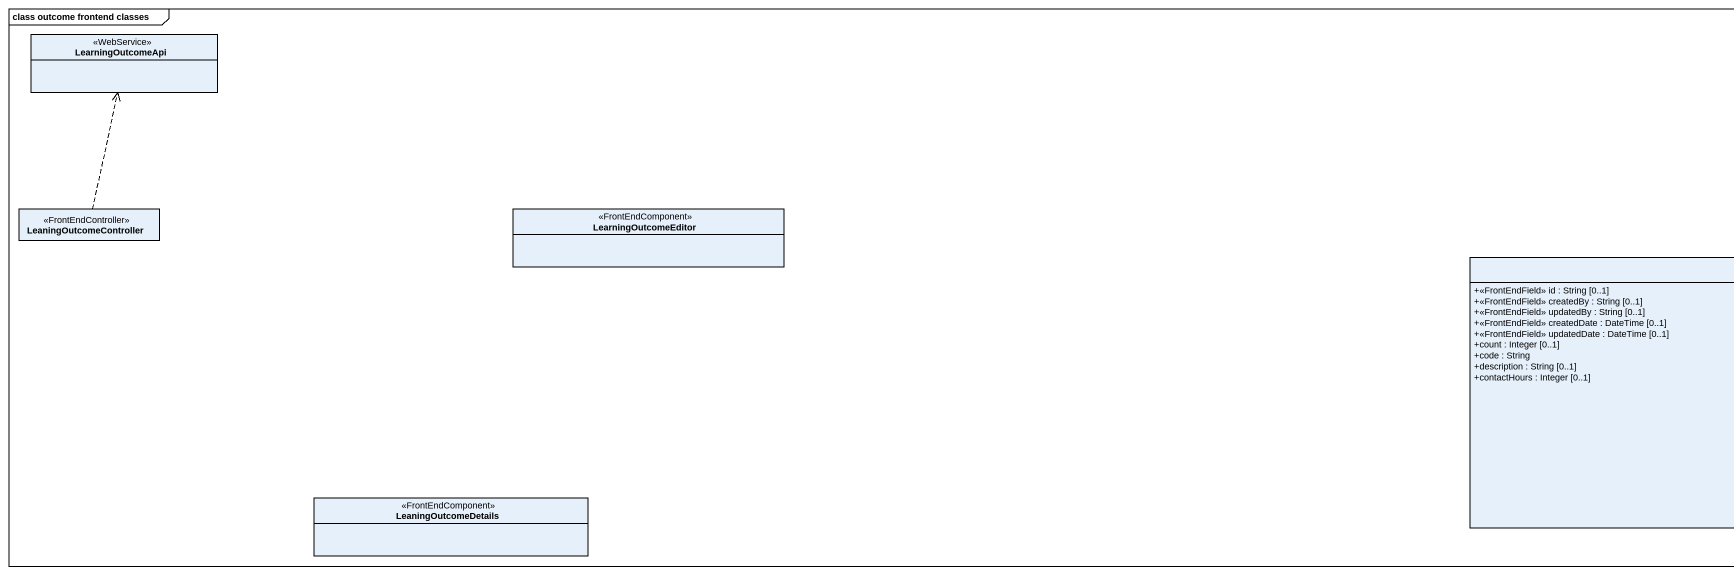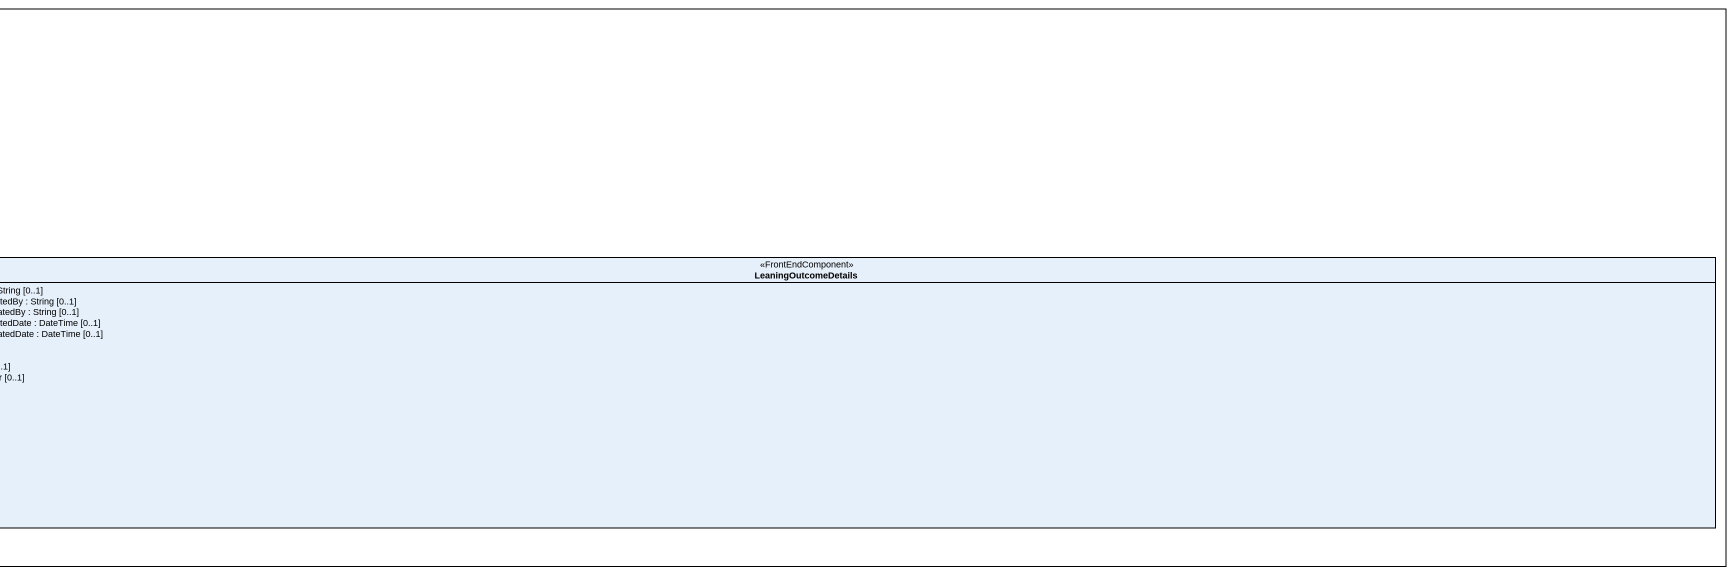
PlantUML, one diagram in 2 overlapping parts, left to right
@startuml
mainframe class outcome frontend classes
hide circle
hide empty members
skinparam classAttributeIconSize 0
class LearningOutcomeApi <<WebService>>
class LeaningOutcomeController <<FrontEndController>>
class LearningOutcomeEditor <<FrontEndComponent>>
class LeaningOutcomeDetails <<FrontEndComponent>> {
  +<<FrontEndField>> id : String [0..1]
  +<<FrontEndField>> createdBy : String [0..1]
  +<<FrontEndField>> updatedBy : String [0..1]
  +<<FrontEndField>> createdDate : DateTime [0..1]
  +<<FrontEndField>> updatedDate : DateTime [0..1]
  +count : Integer [0..1]
  +code : String
  +description : String [0..1]
  +contactHours : Integer [0..1]
}
class "LeaningOutcomeDetails" as LeaningOutcomeDetails_2 <<FrontEndComponent>>
LeaningOutcomeController .up.> LearningOutcomeApi
@enduml
